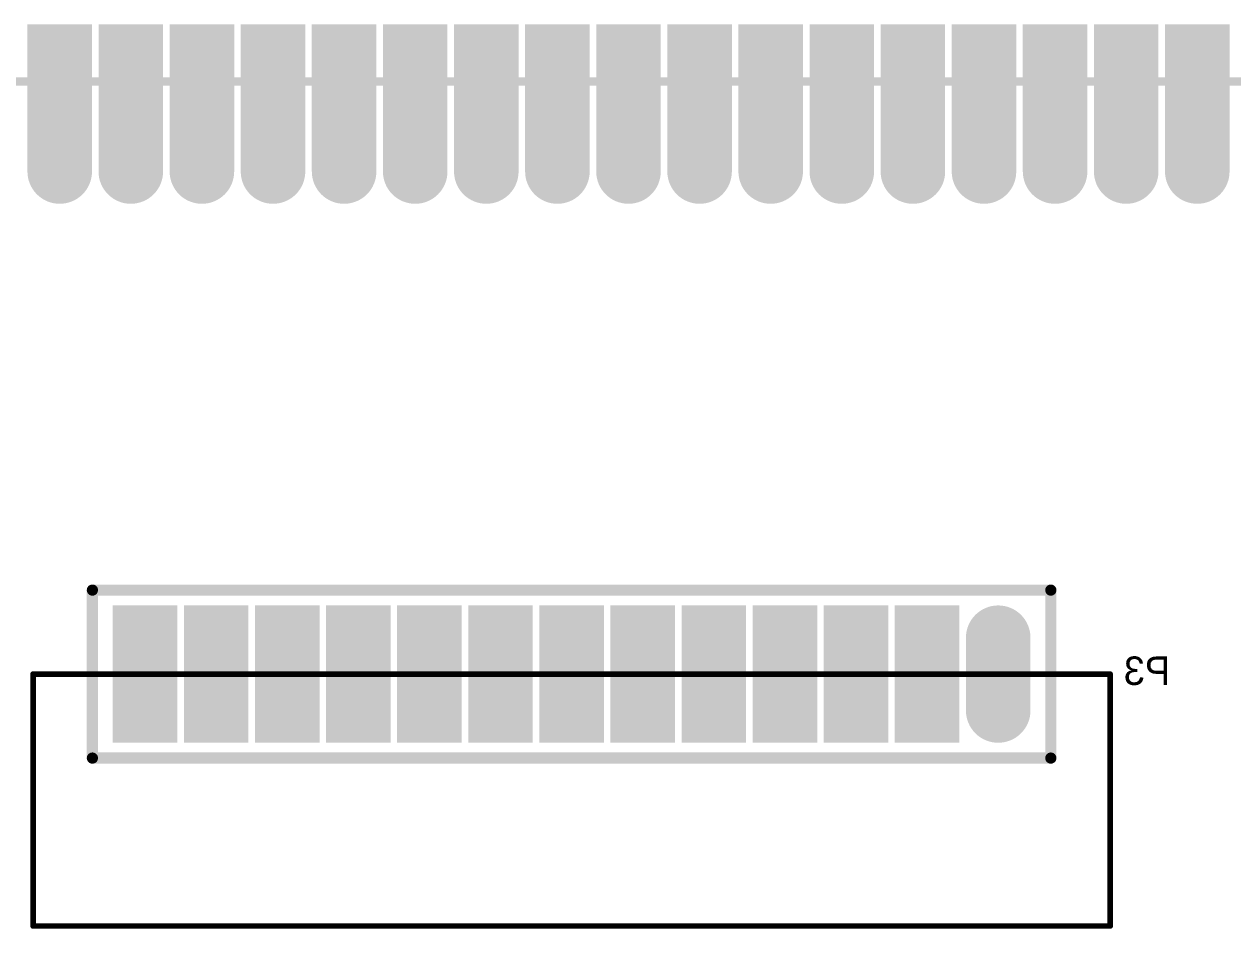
# Model space of a CAD drawing. Header units: millimetres. Extents: x 2.56 to 5.29, y 1.98 to 3.92.
# Drawn here: x 3.924 to 4.774, y 3.283 to 3.92 of the extents above; entities that cross this region are included whole.
import ezdxf

# ---------------------------------------------------------------- set-up
doc = ezdxf.new("R2010")
doc.units = ezdxf.units.MM
doc.header["$MEASUREMENT"] = 0
for name, color, linetype in [('BottomLayer', 5, 'Continuous'), ('BottomOverlay', 54, 'Continuous'), ('BottomSolder', 6, 'Continuous'), ('KeepOutLayer', 6, 'Continuous'), ('MultiLayer', 9, 'Continuous'), ('PadHoleLayer', 156, 'Continuous'), ('TopLayer', 1, 'Continuous'), ('TopOverlay', 2, 'Continuous'), ('TopPaste', 8, 'Continuous'), ('TopSolder', 216, 'Continuous')]:
    doc.layers.add(name, color=color, linetype=linetype)

# ---------------------------------------------------------------- blocks, each defined once
blk = doc.blocks.new('SIP_50_1_27_SMD_H_3')
at = {"layer": 'BottomLayer', "const_width": 0.0374}
for points in [[(0.01083, -1.25), (-0.01083, -1.25)], [(0.01083, -1.3), (-0.01083, -1.3)], [(0.01083, -1.35), (-0.01083, -1.35)], [(0.01083, -1.4), (-0.01083, -1.4)], [(0.01083, -1.45), (-0.01083, -1.45)], [(0.01083, -1.5), (-0.01083, -1.5)], [(0.01083, -1.55), (-0.01083, -1.55)], [(0.01083, -1.6), (-0.01083, -1.6)], [(0.01083, -1.65), (-0.01083, -1.65)], [(0.01083, -1.7), (-0.01083, -1.7)], [(0.01083, -1.75), (-0.01083, -1.75)], [(0.01083, -1.8), (-0.01083, -1.8)], [(0.01083, -1.85), (-0.01083, -1.85)], [(0.01083, -1.9), (-0.01083, -1.9)], [(0.01083, -1.95), (-0.01083, -1.95)], [(0.01083, -2), (-0.01083, -2)], [(0.01083, -2.05), (-0.01083, -2.05)]]:
    blk.add_lwpolyline(points, dxfattribs=at)
at = {"layer": 'BottomLayer', "const_width": 0.0187}
for points in [[(-0.02018, -1.25, 1), (-0.00148, -1.25, 1)], [(0.00148, -1.25, 1), (0.02018, -1.25, 1)], [(-0.02018, -1.3, 1), (-0.00148, -1.3, 1)], [(0.00148, -1.3, 1), (0.02018, -1.3, 1)], [(-0.02018, -1.35, 1), (-0.00148, -1.35, 1)], [(0.00148, -1.35, 1), (0.02018, -1.35, 1)], [(-0.02018, -1.4, 1), (-0.00148, -1.4, 1)], [(0.00148, -1.4, 1), (0.02018, -1.4, 1)], [(-0.02018, -1.45, 1), (-0.00148, -1.45, 1)], [(0.00148, -1.45, 1), (0.02018, -1.45, 1)], [(-0.02018, -1.5, 1), (-0.00148, -1.5, 1)], [(0.00148, -1.5, 1), (0.02018, -1.5, 1)], [(-0.02018, -1.55, 1), (-0.00148, -1.55, 1)], [(0.00148, -1.55, 1), (0.02018, -1.55, 1)], [(-0.02018, -1.6, 1), (-0.00148, -1.6, 1)], [(0.00148, -1.6, 1), (0.02018, -1.6, 1)], [(-0.02018, -1.65, 1), (-0.00148, -1.65, 1)], [(0.00148, -1.65, 1), (0.02018, -1.65, 1)], [(-0.02018, -1.7, 1), (-0.00148, -1.7, 1)], [(0.00148, -1.7, 1), (0.02018, -1.7, 1)], [(-0.02018, -1.75, 1), (-0.00148, -1.75, 1)], [(0.00148, -1.75, 1), (0.02018, -1.75, 1)], [(-0.02018, -1.8, 1), (-0.00148, -1.8, 1)], [(0.00148, -1.8, 1), (0.02018, -1.8, 1)], [(-0.02018, -1.85, 1), (-0.00148, -1.85, 1)], [(0.00148, -1.85, 1), (0.02018, -1.85, 1)], [(-0.02018, -1.9, 1), (-0.00148, -1.9, 1)], [(0.00148, -1.9, 1), (0.02018, -1.9, 1)], [(-0.02018, -1.95, 1), (-0.00148, -1.95, 1)], [(0.00148, -1.95, 1), (0.02018, -1.95, 1)], [(-0.02018, -2, 1), (-0.00148, -2, 1)], [(0.00148, -2, 1), (0.02018, -2, 1)], [(-0.02018, -2.05, 1), (-0.00148, -2.05, 1)], [(0.00148, -2.05, 1), (0.02018, -2.05, 1)]]:
    blk.add_lwpolyline(points, format="xyb", close=True, dxfattribs=at)
at = {"layer": 'BottomSolder', "const_width": 0.0454}
for points in [[(0.01083, -1.25), (-0.01083, -1.25)], [(0.01083, -1.3), (-0.01083, -1.3)], [(0.01083, -1.35), (-0.01083, -1.35)], [(0.01083, -1.4), (-0.01083, -1.4)], [(0.01083, -1.45), (-0.01083, -1.45)], [(0.01083, -1.5), (-0.01083, -1.5)], [(0.01083, -1.55), (-0.01083, -1.55)], [(0.01083, -1.6), (-0.01083, -1.6)], [(0.01083, -1.65), (-0.01083, -1.65)], [(0.01083, -1.7), (-0.01083, -1.7)], [(0.01083, -1.75), (-0.01083, -1.75)], [(0.01083, -1.8), (-0.01083, -1.8)], [(0.01083, -1.85), (-0.01083, -1.85)], [(0.01083, -1.9), (-0.01083, -1.9)], [(0.01083, -1.95), (-0.01083, -1.95)], [(0.01083, -2), (-0.01083, -2)], [(0.01083, -2.05), (-0.01083, -2.05)]]:
    blk.add_lwpolyline(points, dxfattribs=at)
at = {"layer": 'BottomSolder', "const_width": 0.0227}
for points in [[(-0.02218, -1.25, 1), (0.00052, -1.25, 1)], [(-0.00052, -1.25, 1), (0.02218, -1.25, 1)], [(-0.02218, -1.3, 1), (0.00052, -1.3, 1)], [(-0.00052, -1.3, 1), (0.02218, -1.3, 1)], [(-0.02218, -1.35, 1), (0.00052, -1.35, 1)], [(-0.00052, -1.35, 1), (0.02218, -1.35, 1)], [(-0.02218, -1.4, 1), (0.00052, -1.4, 1)], [(-0.00052, -1.4, 1), (0.02218, -1.4, 1)], [(-0.02218, -1.45, 1), (0.00052, -1.45, 1)], [(-0.00052, -1.45, 1), (0.02218, -1.45, 1)], [(-0.02218, -1.5, 1), (0.00052, -1.5, 1)], [(-0.00052, -1.5, 1), (0.02218, -1.5, 1)], [(-0.02218, -1.55, 1), (0.00052, -1.55, 1)], [(-0.00052, -1.55, 1), (0.02218, -1.55, 1)], [(-0.02218, -1.6, 1), (0.00052, -1.6, 1)], [(-0.00052, -1.6, 1), (0.02218, -1.6, 1)], [(-0.02218, -1.65, 1), (0.00052, -1.65, 1)], [(-0.00052, -1.65, 1), (0.02218, -1.65, 1)], [(-0.02218, -1.7, 1), (0.00052, -1.7, 1)], [(-0.00052, -1.7, 1), (0.02218, -1.7, 1)], [(-0.02218, -1.75, 1), (0.00052, -1.75, 1)], [(-0.00052, -1.75, 1), (0.02218, -1.75, 1)], [(-0.02218, -1.8, 1), (0.00052, -1.8, 1)], [(-0.00052, -1.8, 1), (0.02218, -1.8, 1)], [(-0.02218, -1.85, 1), (0.00052, -1.85, 1)], [(-0.00052, -1.85, 1), (0.02218, -1.85, 1)], [(-0.02218, -1.9, 1), (0.00052, -1.9, 1)], [(-0.00052, -1.9, 1), (0.02218, -1.9, 1)], [(-0.02218, -1.95, 1), (0.00052, -1.95, 1)], [(-0.00052, -1.95, 1), (0.02218, -1.95, 1)], [(-0.02218, -2, 1), (0.00052, -2, 1)], [(-0.00052, -2, 1), (0.02218, -2, 1)], [(-0.02218, -2.05, 1), (0.00052, -2.05, 1)], [(-0.00052, -2.05, 1), (0.02218, -2.05, 1)]]:
    blk.add_lwpolyline(points, format="xyb", close=True, dxfattribs=at)
at = {"layer": 'MultiLayer', "const_width": 0.0374}
for points in [[(0.01083, -1.25), (-0.01083, -1.25)], [(0.01083, -1.3), (-0.01083, -1.3)], [(0.01083, -1.35), (-0.01083, -1.35)], [(0.01083, -1.4), (-0.01083, -1.4)], [(0.01083, -1.45), (-0.01083, -1.45)], [(0.01083, -1.5), (-0.01083, -1.5)], [(0.01083, -1.55), (-0.01083, -1.55)], [(0.01083, -1.6), (-0.01083, -1.6)], [(0.01083, -1.65), (-0.01083, -1.65)], [(0.01083, -1.7), (-0.01083, -1.7)], [(0.01083, -1.75), (-0.01083, -1.75)], [(0.01083, -1.8), (-0.01083, -1.8)], [(0.01083, -1.85), (-0.01083, -1.85)], [(0.01083, -1.9), (-0.01083, -1.9)], [(0.01083, -1.95), (-0.01083, -1.95)], [(0.01083, -2), (-0.01083, -2)], [(0.01083, -2.05), (-0.01083, -2.05)]]:
    blk.add_lwpolyline(points, dxfattribs=at)
at = {"layer": 'MultiLayer', "const_width": 0.0187}
for points in [[(-0.02018, -1.25, 1), (-0.00148, -1.25, 1)], [(0.00148, -1.25, 1), (0.02018, -1.25, 1)], [(-0.02018, -1.3, 1), (-0.00148, -1.3, 1)], [(0.00148, -1.3, 1), (0.02018, -1.3, 1)], [(-0.02018, -1.35, 1), (-0.00148, -1.35, 1)], [(0.00148, -1.35, 1), (0.02018, -1.35, 1)], [(-0.02018, -1.4, 1), (-0.00148, -1.4, 1)], [(0.00148, -1.4, 1), (0.02018, -1.4, 1)], [(-0.02018, -1.45, 1), (-0.00148, -1.45, 1)], [(0.00148, -1.45, 1), (0.02018, -1.45, 1)], [(-0.02018, -1.5, 1), (-0.00148, -1.5, 1)], [(0.00148, -1.5, 1), (0.02018, -1.5, 1)], [(-0.02018, -1.55, 1), (-0.00148, -1.55, 1)], [(0.00148, -1.55, 1), (0.02018, -1.55, 1)], [(-0.02018, -1.6, 1), (-0.00148, -1.6, 1)], [(0.00148, -1.6, 1), (0.02018, -1.6, 1)], [(-0.02018, -1.65, 1), (-0.00148, -1.65, 1)], [(0.00148, -1.65, 1), (0.02018, -1.65, 1)], [(-0.02018, -1.7, 1), (-0.00148, -1.7, 1)], [(0.00148, -1.7, 1), (0.02018, -1.7, 1)], [(-0.02018, -1.75, 1), (-0.00148, -1.75, 1)], [(0.00148, -1.75, 1), (0.02018, -1.75, 1)], [(-0.02018, -1.8, 1), (-0.00148, -1.8, 1)], [(0.00148, -1.8, 1), (0.02018, -1.8, 1)], [(-0.02018, -1.85, 1), (-0.00148, -1.85, 1)], [(0.00148, -1.85, 1), (0.02018, -1.85, 1)], [(-0.02018, -1.9, 1), (-0.00148, -1.9, 1)], [(0.00148, -1.9, 1), (0.02018, -1.9, 1)], [(-0.02018, -1.95, 1), (-0.00148, -1.95, 1)], [(0.00148, -1.95, 1), (0.02018, -1.95, 1)], [(-0.02018, -2, 1), (-0.00148, -2, 1)], [(0.00148, -2, 1), (0.02018, -2, 1)], [(-0.02018, -2.05, 1), (-0.00148, -2.05, 1)], [(0.00148, -2.05, 1), (0.02018, -2.05, 1)]]:
    blk.add_lwpolyline(points, format="xyb", close=True, dxfattribs=at)
at = {"layer": 'PadHoleLayer', "const_width": 0.01378}
for points in [[(-0.00689, -1.25, 1), (0.00689, -1.25, 1)], [(-0.00689, -1.3, 1), (0.00689, -1.3, 1)], [(-0.00689, -1.35, 1), (0.00689, -1.35, 1)], [(-0.00689, -1.4, 1), (0.00689, -1.4, 1)], [(-0.00689, -1.45, 1), (0.00689, -1.45, 1)], [(-0.00689, -1.5, 1), (0.00689, -1.5, 1)], [(-0.00689, -1.55, 1), (0.00689, -1.55, 1)], [(-0.00689, -1.6, 1), (0.00689, -1.6, 1)], [(-0.00689, -1.65, 1), (0.00689, -1.65, 1)], [(-0.00689, -1.7, 1), (0.00689, -1.7, 1)], [(-0.00689, -1.75, 1), (0.00689, -1.75, 1)], [(-0.00689, -1.8, 1), (0.00689, -1.8, 1)], [(-0.00689, -1.85, 1), (0.00689, -1.85, 1)], [(-0.00689, -1.9, 1), (0.00689, -1.9, 1)], [(-0.00689, -1.95, 1), (0.00689, -1.95, 1)], [(-0.00689, -2, 1), (0.00689, -2, 1)], [(-0.00689, -2.05, 1), (0.00689, -2.05, 1)]]:
    blk.add_lwpolyline(points, format="xyb", close=True, dxfattribs=at)
at = {"layer": 'TopLayer', "const_width": 0.0374}
for points in [[(0.01083, -1.25), (-0.01083, -1.25)], [(0.01083, -1.3), (-0.01083, -1.3)], [(0.01083, -1.35), (-0.01083, -1.35)], [(0.01083, -1.4), (-0.01083, -1.4)], [(0.01083, -1.45), (-0.01083, -1.45)], [(0.01083, -1.5), (-0.01083, -1.5)], [(0.01083, -1.55), (-0.01083, -1.55)], [(0.01083, -1.6), (-0.01083, -1.6)], [(0.01083, -1.65), (-0.01083, -1.65)], [(0.01083, -1.7), (-0.01083, -1.7)], [(0.01083, -1.75), (-0.01083, -1.75)], [(0.01083, -1.8), (-0.01083, -1.8)], [(0.01083, -1.85), (-0.01083, -1.85)], [(0.01083, -1.9), (-0.01083, -1.9)], [(0.01083, -1.95), (-0.01083, -1.95)], [(0.01083, -2), (-0.01083, -2)], [(0.01083, -2.05), (-0.01083, -2.05)]]:
    blk.add_lwpolyline(points, dxfattribs=at)
at = {"layer": 'TopLayer', "const_width": 0.0187}
for points in [[(-0.02018, -1.25, 1), (-0.00148, -1.25, 1)], [(0.00148, -1.25, 1), (0.02018, -1.25, 1)], [(-0.02018, -1.3, 1), (-0.00148, -1.3, 1)], [(0.00148, -1.3, 1), (0.02018, -1.3, 1)], [(-0.02018, -1.35, 1), (-0.00148, -1.35, 1)], [(0.00148, -1.35, 1), (0.02018, -1.35, 1)], [(-0.02018, -1.4, 1), (-0.00148, -1.4, 1)], [(0.00148, -1.4, 1), (0.02018, -1.4, 1)], [(-0.02018, -1.45, 1), (-0.00148, -1.45, 1)], [(0.00148, -1.45, 1), (0.02018, -1.45, 1)], [(-0.02018, -1.5, 1), (-0.00148, -1.5, 1)], [(0.00148, -1.5, 1), (0.02018, -1.5, 1)], [(-0.02018, -1.55, 1), (-0.00148, -1.55, 1)], [(0.00148, -1.55, 1), (0.02018, -1.55, 1)], [(-0.02018, -1.6, 1), (-0.00148, -1.6, 1)], [(0.00148, -1.6, 1), (0.02018, -1.6, 1)], [(-0.02018, -1.65, 1), (-0.00148, -1.65, 1)], [(0.00148, -1.65, 1), (0.02018, -1.65, 1)], [(-0.02018, -1.7, 1), (-0.00148, -1.7, 1)], [(0.00148, -1.7, 1), (0.02018, -1.7, 1)], [(-0.02018, -1.75, 1), (-0.00148, -1.75, 1)], [(0.00148, -1.75, 1), (0.02018, -1.75, 1)], [(-0.02018, -1.8, 1), (-0.00148, -1.8, 1)], [(0.00148, -1.8, 1), (0.02018, -1.8, 1)], [(-0.02018, -1.85, 1), (-0.00148, -1.85, 1)], [(0.00148, -1.85, 1), (0.02018, -1.85, 1)], [(-0.02018, -1.9, 1), (-0.00148, -1.9, 1)], [(0.00148, -1.9, 1), (0.02018, -1.9, 1)], [(-0.02018, -1.95, 1), (-0.00148, -1.95, 1)], [(0.00148, -1.95, 1), (0.02018, -1.95, 1)], [(-0.02018, -2, 1), (-0.00148, -2, 1)], [(0.00148, -2, 1), (0.02018, -2, 1)], [(-0.02018, -2.05, 1), (-0.00148, -2.05, 1)], [(0.00148, -2.05, 1), (0.02018, -2.05, 1)]]:
    blk.add_lwpolyline(points, format="xyb", close=True, dxfattribs=at)
at = {"layer": 'TopLayer'}
for points in [[(0.08878, -1.2313), (0.0002, -1.2313), (0.08878, -1.2687), (0.0002, -1.2687)], [(0.08878, -1.2813), (0.0002, -1.2813), (0.08878, -1.3187), (0.0002, -1.3187)], [(0.08878, -1.3313), (0.0002, -1.3313), (0.08878, -1.3687), (0.0002, -1.3687)], [(0.08878, -1.3813), (0.0002, -1.3813), (0.08878, -1.4187), (0.0002, -1.4187)], [(0.08878, -1.4313), (0.0002, -1.4313), (0.08878, -1.4687), (0.0002, -1.4687)], [(0.08878, -1.4813), (0.0002, -1.4813), (0.08878, -1.5187), (0.0002, -1.5187)], [(0.08878, -1.5313), (0.0002, -1.5313), (0.08878, -1.5687), (0.0002, -1.5687)], [(0.08878, -1.5813), (0.0002, -1.5813), (0.08878, -1.6187), (0.0002, -1.6187)], [(0.08878, -1.6313), (0.0002, -1.6313), (0.08878, -1.6687), (0.0002, -1.6687)], [(0.08878, -1.6813), (0.0002, -1.6813), (0.08878, -1.7187), (0.0002, -1.7187)], [(0.08878, -1.7313), (0.0002, -1.7313), (0.08878, -1.7687), (0.0002, -1.7687)], [(0.08878, -1.7813), (0.0002, -1.7813), (0.08878, -1.8187), (0.0002, -1.8187)], [(0.08878, -1.8313), (0.0002, -1.8313), (0.08878, -1.8687), (0.0002, -1.8687)], [(0.08878, -1.8813), (0.0002, -1.8813), (0.08878, -1.9187), (0.0002, -1.9187)], [(0.08878, -1.9313), (0.0002, -1.9313), (0.08878, -1.9687), (0.0002, -1.9687)], [(0.08878, -1.9813), (0.0002, -1.9813), (0.08878, -2.0187), (0.0002, -2.0187)], [(0.08878, -2.0313), (0.0002, -2.0313), (0.08878, -2.0687), (0.0002, -2.0687)]]:
    blk.add_solid(points, dxfattribs=at)
at = {"layer": 'TopPaste'}
for points in [[(0.08878, -1.2313), (0.0002, -1.2313), (0.08878, -1.2687), (0.0002, -1.2687)], [(0.08878, -1.2813), (0.0002, -1.2813), (0.08878, -1.3187), (0.0002, -1.3187)], [(0.08878, -1.3313), (0.0002, -1.3313), (0.08878, -1.3687), (0.0002, -1.3687)], [(0.08878, -1.3813), (0.0002, -1.3813), (0.08878, -1.4187), (0.0002, -1.4187)], [(0.08878, -1.4313), (0.0002, -1.4313), (0.08878, -1.4687), (0.0002, -1.4687)], [(0.08878, -1.4813), (0.0002, -1.4813), (0.08878, -1.5187), (0.0002, -1.5187)], [(0.08878, -1.5313), (0.0002, -1.5313), (0.08878, -1.5687), (0.0002, -1.5687)], [(0.08878, -1.5813), (0.0002, -1.5813), (0.08878, -1.6187), (0.0002, -1.6187)], [(0.08878, -1.6313), (0.0002, -1.6313), (0.08878, -1.6687), (0.0002, -1.6687)], [(0.08878, -1.6813), (0.0002, -1.6813), (0.08878, -1.7187), (0.0002, -1.7187)], [(0.08878, -1.7313), (0.0002, -1.7313), (0.08878, -1.7687), (0.0002, -1.7687)], [(0.08878, -1.7813), (0.0002, -1.7813), (0.08878, -1.8187), (0.0002, -1.8187)], [(0.08878, -1.8313), (0.0002, -1.8313), (0.08878, -1.8687), (0.0002, -1.8687)], [(0.08878, -1.8813), (0.0002, -1.8813), (0.08878, -1.9187), (0.0002, -1.9187)], [(0.08878, -1.9313), (0.0002, -1.9313), (0.08878, -1.9687), (0.0002, -1.9687)], [(0.08878, -1.9813), (0.0002, -1.9813), (0.08878, -2.0187), (0.0002, -2.0187)], [(0.08878, -2.0313), (0.0002, -2.0313), (0.08878, -2.0687), (0.0002, -2.0687)]]:
    blk.add_solid(points, dxfattribs=at)
at = {"layer": 'TopSolder', "const_width": 0.0454}
for points in [[(0.01083, -1.25), (-0.01083, -1.25)], [(0.01083, -1.3), (-0.01083, -1.3)], [(0.01083, -1.35), (-0.01083, -1.35)], [(0.01083, -1.4), (-0.01083, -1.4)], [(0.01083, -1.45), (-0.01083, -1.45)], [(0.01083, -1.5), (-0.01083, -1.5)], [(0.01083, -1.55), (-0.01083, -1.55)], [(0.01083, -1.6), (-0.01083, -1.6)], [(0.01083, -1.65), (-0.01083, -1.65)], [(0.01083, -1.7), (-0.01083, -1.7)], [(0.01083, -1.75), (-0.01083, -1.75)], [(0.01083, -1.8), (-0.01083, -1.8)], [(0.01083, -1.85), (-0.01083, -1.85)], [(0.01083, -1.9), (-0.01083, -1.9)], [(0.01083, -1.95), (-0.01083, -1.95)], [(0.01083, -2), (-0.01083, -2)], [(0.01083, -2.05), (-0.01083, -2.05)]]:
    blk.add_lwpolyline(points, dxfattribs=at)
at = {"layer": 'TopSolder', "const_width": 0.0227}
for points in [[(-0.02218, -1.25, 1), (0.00052, -1.25, 1)], [(-0.00052, -1.25, 1), (0.02218, -1.25, 1)], [(-0.02218, -1.3, 1), (0.00052, -1.3, 1)], [(-0.00052, -1.3, 1), (0.02218, -1.3, 1)], [(-0.02218, -1.35, 1), (0.00052, -1.35, 1)], [(-0.00052, -1.35, 1), (0.02218, -1.35, 1)], [(-0.02218, -1.4, 1), (0.00052, -1.4, 1)], [(-0.00052, -1.4, 1), (0.02218, -1.4, 1)], [(-0.02218, -1.45, 1), (0.00052, -1.45, 1)], [(-0.00052, -1.45, 1), (0.02218, -1.45, 1)], [(-0.02218, -1.5, 1), (0.00052, -1.5, 1)], [(-0.00052, -1.5, 1), (0.02218, -1.5, 1)], [(-0.02218, -1.55, 1), (0.00052, -1.55, 1)], [(-0.00052, -1.55, 1), (0.02218, -1.55, 1)], [(-0.02218, -1.6, 1), (0.00052, -1.6, 1)], [(-0.00052, -1.6, 1), (0.02218, -1.6, 1)], [(-0.02218, -1.65, 1), (0.00052, -1.65, 1)], [(-0.00052, -1.65, 1), (0.02218, -1.65, 1)], [(-0.02218, -1.7, 1), (0.00052, -1.7, 1)], [(-0.00052, -1.7, 1), (0.02218, -1.7, 1)], [(-0.02218, -1.75, 1), (0.00052, -1.75, 1)], [(-0.00052, -1.75, 1), (0.02218, -1.75, 1)], [(-0.02218, -1.8, 1), (0.00052, -1.8, 1)], [(-0.00052, -1.8, 1), (0.02218, -1.8, 1)], [(-0.02218, -1.85, 1), (0.00052, -1.85, 1)], [(-0.00052, -1.85, 1), (0.02218, -1.85, 1)], [(-0.02218, -1.9, 1), (0.00052, -1.9, 1)], [(-0.00052, -1.9, 1), (0.02218, -1.9, 1)], [(-0.02218, -1.95, 1), (0.00052, -1.95, 1)], [(-0.00052, -1.95, 1), (0.02218, -1.95, 1)], [(-0.02218, -2, 1), (0.00052, -2, 1)], [(-0.00052, -2, 1), (0.02218, -2, 1)], [(-0.02218, -2.05, 1), (0.00052, -2.05, 1)], [(-0.00052, -2.05, 1), (0.02218, -2.05, 1)]]:
    blk.add_lwpolyline(points, format="xyb", close=True, dxfattribs=at)
at = {"layer": 'TopSolder'}
for points in [[(0.09278, -1.2273), (-0.0038, -1.2273), (0.09278, -1.2727), (-0.0038, -1.2727)], [(0.09278, -1.2773), (-0.0038, -1.2773), (0.09278, -1.3227), (-0.0038, -1.3227)], [(0.09278, -1.3273), (-0.0038, -1.3273), (0.09278, -1.3727), (-0.0038, -1.3727)], [(0.09278, -1.3773), (-0.0038, -1.3773), (0.09278, -1.4227), (-0.0038, -1.4227)], [(0.09278, -1.4273), (-0.0038, -1.4273), (0.09278, -1.4727), (-0.0038, -1.4727)], [(0.09278, -1.4773), (-0.0038, -1.4773), (0.09278, -1.5227), (-0.0038, -1.5227)], [(0.09278, -1.5273), (-0.0038, -1.5273), (0.09278, -1.5727), (-0.0038, -1.5727)], [(0.09278, -1.5773), (-0.0038, -1.5773), (0.09278, -1.6227), (-0.0038, -1.6227)], [(0.09278, -1.6273), (-0.0038, -1.6273), (0.09278, -1.6727), (-0.0038, -1.6727)], [(0.09278, -1.6773), (-0.0038, -1.6773), (0.09278, -1.7227), (-0.0038, -1.7227)], [(0.09278, -1.7273), (-0.0038, -1.7273), (0.09278, -1.7727), (-0.0038, -1.7727)], [(0.09278, -1.7773), (-0.0038, -1.7773), (0.09278, -1.8227), (-0.0038, -1.8227)], [(0.09278, -1.8273), (-0.0038, -1.8273), (0.09278, -1.8727), (-0.0038, -1.8727)], [(0.09278, -1.8773), (-0.0038, -1.8773), (0.09278, -1.9227), (-0.0038, -1.9227)], [(0.09278, -1.9273), (-0.0038, -1.9273), (0.09278, -1.9727), (-0.0038, -1.9727)], [(0.09278, -1.9773), (-0.0038, -1.9773), (0.09278, -2.0227), (-0.0038, -2.0227)], [(0.09278, -2.0273), (-0.0038, -2.0273), (0.09278, -2.0727), (-0.0038, -2.0727)]]:
    blk.add_solid(points, dxfattribs=at)
blk = doc.blocks.new('CN13SM_B_6')
at = {"layer": 'BottomLayer', "const_width": 0.0374}
blk.add_lwpolyline([(0, 0.02559), (0, -0.02559)], dxfattribs=at)
at = {"layer": 'BottomLayer', "const_width": 0.0187}
for points in [[(-0.00935, 0.02559, 1), (0.00935, 0.02559, 1)], [(-0.00935, -0.02559, 1), (0.00935, -0.02559, 1)]]:
    blk.add_lwpolyline(points, format="xyb", close=True, dxfattribs=at)
at = {"layer": 'BottomLayer'}
for points in [[(0.0687, -0.04429), (0.0687, 0.04429), (0.0313, -0.04429), (0.0313, 0.04429)], [(0.1187, -0.04429), (0.1187, 0.04429), (0.0813, -0.04429), (0.0813, 0.04429)], [(0.1687, -0.04429), (0.1687, 0.04429), (0.1313, -0.04429), (0.1313, 0.04429)], [(0.2187, -0.04429), (0.2187, 0.04429), (0.1813, -0.04429), (0.1813, 0.04429)], [(0.2687, -0.04429), (0.2687, 0.04429), (0.2313, -0.04429), (0.2313, 0.04429)], [(0.3187, -0.04429), (0.3187, 0.04429), (0.2813, -0.04429), (0.2813, 0.04429)], [(0.3687, -0.04429), (0.3687, 0.04429), (0.3313, -0.04429), (0.3313, 0.04429)], [(0.4187, -0.04429), (0.4187, 0.04429), (0.3813, -0.04429), (0.3813, 0.04429)], [(0.4687, -0.04429), (0.4687, 0.04429), (0.4313, -0.04429), (0.4313, 0.04429)], [(0.5187, -0.04429), (0.5187, 0.04429), (0.4813, -0.04429), (0.4813, 0.04429)], [(0.5687, -0.04429), (0.5687, 0.04429), (0.5313, -0.04429), (0.5313, 0.04429)], [(0.6187, -0.04429), (0.6187, 0.04429), (0.5813, -0.04429), (0.5813, 0.04429)], [(-0.0187, 0.01969), (-0.0187, -0.01969), (0.0187, 0.01969), (0.0187, -0.01969)], [(0.0313, 0.01969), (0.0313, -0.01969), (0.0687, 0.01969), (0.0687, -0.01969)], [(0.0813, 0.01969), (0.0813, -0.01969), (0.1187, 0.01969), (0.1187, -0.01969)], [(0.1313, 0.01969), (0.1313, -0.01969), (0.1687, 0.01969), (0.1687, -0.01969)], [(0.1813, 0.01969), (0.1813, -0.01969), (0.2187, 0.01969), (0.2187, -0.01969)], [(0.2313, 0.01969), (0.2313, -0.01969), (0.2687, 0.01969), (0.2687, -0.01969)], [(0.2813, 0.01969), (0.2813, -0.01969), (0.3187, 0.01969), (0.3187, -0.01969)], [(0.3313, 0.01969), (0.3313, -0.01969), (0.3687, 0.01969), (0.3687, -0.01969)], [(0.3813, 0.01969), (0.3813, -0.01969), (0.4187, 0.01969), (0.4187, -0.01969)], [(0.4313, 0.01969), (0.4313, -0.01969), (0.4687, 0.01969), (0.4687, -0.01969)], [(0.4813, 0.01969), (0.4813, -0.01969), (0.5187, 0.01969), (0.5187, -0.01969)], [(0.5313, 0.01969), (0.5313, -0.01969), (0.5687, 0.01969), (0.5687, -0.01969)], [(0.5813, 0.01969), (0.5813, -0.01969), (0.6187, 0.01969), (0.6187, -0.01969)]]:
    blk.add_solid(points, dxfattribs=at)
at = {"layer": 'BottomOverlay', "const_width": 0.00787}
for points in [[(0.63701, 0.05906), (-0.03701, 0.05906)], [(-0.03701, 0.05906), (-0.03701, -0.05906)], [(0.63701, 0.05906), (0.63701, -0.05906)], [(0.63701, -0.05906), (-0.03701, -0.05906)]]:
    blk.add_lwpolyline(points, dxfattribs=at)
at = {"layer": 'BottomOverlay', "const_width": 0.00394}
for points in [[(-0.03898, 0.05906, 1), (-0.03504, 0.05906, 1)], [(-0.03898, 0.05906, 1), (-0.03504, 0.05906, 1)], [(0.63504, 0.05906, 1), (0.63898, 0.05906, 1)], [(0.63504, 0.05906, 1), (0.63898, 0.05906, 1)], [(-0.03898, -0.05906, 1), (-0.03504, -0.05906, 1)], [(-0.03898, -0.05906, 1), (-0.03504, -0.05906, 1)], [(0.63504, -0.05906, 1), (0.63898, -0.05906, 1)], [(0.63504, -0.05906, 1), (0.63898, -0.05906, 1)]]:
    blk.add_lwpolyline(points, format="xyb", close=True, dxfattribs=at)
at = {"layer": 'BottomSolder', "const_width": 0.0454}
blk.add_lwpolyline([(0, 0.02559), (0, -0.02559)], dxfattribs=at)
at = {"layer": 'BottomSolder', "const_width": 0.0227}
for points in [[(-0.01135, 0.02559, 1), (0.01135, 0.02559, 1)], [(-0.01135, -0.02559, 1), (0.01135, -0.02559, 1)]]:
    blk.add_lwpolyline(points, format="xyb", close=True, dxfattribs=at)
at = {"layer": 'BottomSolder'}
for points in [[(0.0727, -0.04829), (0.0727, 0.04829), (0.0273, -0.04829), (0.0273, 0.04829)], [(0.1227, -0.04829), (0.1227, 0.04829), (0.0773, -0.04829), (0.0773, 0.04829)], [(0.1727, -0.04829), (0.1727, 0.04829), (0.1273, -0.04829), (0.1273, 0.04829)], [(0.2227, -0.04829), (0.2227, 0.04829), (0.1773, -0.04829), (0.1773, 0.04829)], [(0.2727, -0.04829), (0.2727, 0.04829), (0.2273, -0.04829), (0.2273, 0.04829)], [(0.3227, -0.04829), (0.3227, 0.04829), (0.2773, -0.04829), (0.2773, 0.04829)], [(0.3727, -0.04829), (0.3727, 0.04829), (0.3273, -0.04829), (0.3273, 0.04829)], [(0.4227, -0.04829), (0.4227, 0.04829), (0.3773, -0.04829), (0.3773, 0.04829)], [(0.4727, -0.04829), (0.4727, 0.04829), (0.4273, -0.04829), (0.4273, 0.04829)], [(0.5227, -0.04829), (0.5227, 0.04829), (0.4773, -0.04829), (0.4773, 0.04829)], [(0.5727, -0.04829), (0.5727, 0.04829), (0.5273, -0.04829), (0.5273, 0.04829)], [(0.6227, -0.04829), (0.6227, 0.04829), (0.5773, -0.04829), (0.5773, 0.04829)], [(-0.0227, 0.02369), (-0.0227, -0.02369), (0.0227, 0.02369), (0.0227, -0.02369)], [(0.0273, 0.02369), (0.0273, -0.02369), (0.0727, 0.02369), (0.0727, -0.02369)], [(0.0773, 0.02369), (0.0773, -0.02369), (0.1227, 0.02369), (0.1227, -0.02369)], [(0.1273, 0.02369), (0.1273, -0.02369), (0.1727, 0.02369), (0.1727, -0.02369)], [(0.1773, 0.02369), (0.1773, -0.02369), (0.2227, 0.02369), (0.2227, -0.02369)], [(0.2273, 0.02369), (0.2273, -0.02369), (0.2727, 0.02369), (0.2727, -0.02369)], [(0.2773, 0.02369), (0.2773, -0.02369), (0.3227, 0.02369), (0.3227, -0.02369)], [(0.3273, 0.02369), (0.3273, -0.02369), (0.3727, 0.02369), (0.3727, -0.02369)], [(0.3773, 0.02369), (0.3773, -0.02369), (0.4227, 0.02369), (0.4227, -0.02369)], [(0.4273, 0.02369), (0.4273, -0.02369), (0.4727, 0.02369), (0.4727, -0.02369)], [(0.4773, 0.02369), (0.4773, -0.02369), (0.5227, 0.02369), (0.5227, -0.02369)], [(0.5273, 0.02369), (0.5273, -0.02369), (0.5727, 0.02369), (0.5727, -0.02369)], [(0.5773, 0.02369), (0.5773, -0.02369), (0.6227, 0.02369), (0.6227, -0.02369)]]:
    blk.add_solid(points, dxfattribs=at)
at = {"layer": 'MultiLayer', "const_width": 0.0374}
blk.add_lwpolyline([(0, 0.02559), (0, -0.02559)], dxfattribs=at)
at = {"layer": 'MultiLayer', "const_width": 0.0187}
for points in [[(-0.00935, 0.02559, 1), (0.00935, 0.02559, 1)], [(-0.00935, -0.02559, 1), (0.00935, -0.02559, 1)]]:
    blk.add_lwpolyline(points, format="xyb", close=True, dxfattribs=at)
at = {"layer": 'MultiLayer'}
for points in [[(0.0687, -0.04429), (0.0687, 0.04429), (0.0313, -0.04429), (0.0313, 0.04429)], [(0.1187, -0.04429), (0.1187, 0.04429), (0.0813, -0.04429), (0.0813, 0.04429)], [(0.1687, -0.04429), (0.1687, 0.04429), (0.1313, -0.04429), (0.1313, 0.04429)], [(0.2187, -0.04429), (0.2187, 0.04429), (0.1813, -0.04429), (0.1813, 0.04429)], [(0.2687, -0.04429), (0.2687, 0.04429), (0.2313, -0.04429), (0.2313, 0.04429)], [(0.3187, -0.04429), (0.3187, 0.04429), (0.2813, -0.04429), (0.2813, 0.04429)], [(0.3687, -0.04429), (0.3687, 0.04429), (0.3313, -0.04429), (0.3313, 0.04429)], [(0.4187, -0.04429), (0.4187, 0.04429), (0.3813, -0.04429), (0.3813, 0.04429)], [(0.4687, -0.04429), (0.4687, 0.04429), (0.4313, -0.04429), (0.4313, 0.04429)], [(0.5187, -0.04429), (0.5187, 0.04429), (0.4813, -0.04429), (0.4813, 0.04429)], [(0.5687, -0.04429), (0.5687, 0.04429), (0.5313, -0.04429), (0.5313, 0.04429)], [(0.6187, -0.04429), (0.6187, 0.04429), (0.5813, -0.04429), (0.5813, 0.04429)], [(-0.0187, 0.01969), (-0.0187, -0.01969), (0.0187, 0.01969), (0.0187, -0.01969)], [(0.0313, 0.01969), (0.0313, -0.01969), (0.0687, 0.01969), (0.0687, -0.01969)], [(0.0813, 0.01969), (0.0813, -0.01969), (0.1187, 0.01969), (0.1187, -0.01969)], [(0.1313, 0.01969), (0.1313, -0.01969), (0.1687, 0.01969), (0.1687, -0.01969)], [(0.1813, 0.01969), (0.1813, -0.01969), (0.2187, 0.01969), (0.2187, -0.01969)], [(0.2313, 0.01969), (0.2313, -0.01969), (0.2687, 0.01969), (0.2687, -0.01969)], [(0.2813, 0.01969), (0.2813, -0.01969), (0.3187, 0.01969), (0.3187, -0.01969)], [(0.3313, 0.01969), (0.3313, -0.01969), (0.3687, 0.01969), (0.3687, -0.01969)], [(0.3813, 0.01969), (0.3813, -0.01969), (0.4187, 0.01969), (0.4187, -0.01969)], [(0.4313, 0.01969), (0.4313, -0.01969), (0.4687, 0.01969), (0.4687, -0.01969)], [(0.4813, 0.01969), (0.4813, -0.01969), (0.5187, 0.01969), (0.5187, -0.01969)], [(0.5313, 0.01969), (0.5313, -0.01969), (0.5687, 0.01969), (0.5687, -0.01969)], [(0.5813, 0.01969), (0.5813, -0.01969), (0.6187, 0.01969), (0.6187, -0.01969)]]:
    blk.add_solid(points, dxfattribs=at)
at = {"layer": 'PadHoleLayer', "const_width": 0.01575}
for points in [[(-0.00787, 0, 1), (0.00787, 0, 1)], [(0.04213, 0, 1), (0.05787, 0, 1)], [(0.09213, 0, 1), (0.10787, 0, 1)], [(0.14213, 0, 1), (0.15787, 0, 1)], [(0.19213, 0, 1), (0.20787, 0, 1)], [(0.24213, 0, 1), (0.25787, 0, 1)], [(0.29213, 0, 1), (0.30787, 0, 1)], [(0.34213, 0, 1), (0.35787, 0, 1)], [(0.39213, 0, 1), (0.40787, 0, 1)], [(0.44213, 0, 1), (0.45787, 0, 1)], [(0.49213, 0, 1), (0.50787, 0, 1)], [(0.54213, 0, 1), (0.55787, 0, 1)], [(0.59213, 0, 1), (0.60787, 0, 1)]]:
    blk.add_lwpolyline(points, format="xyb", close=True, dxfattribs=at)
at = {"layer": 'TopLayer', "const_width": 0.0374}
blk.add_lwpolyline([(0, 0.02559), (0, -0.02559)], dxfattribs=at)
at = {"layer": 'TopLayer', "const_width": 0.0187}
for points in [[(-0.00935, 0.02559, 1), (0.00935, 0.02559, 1)], [(-0.00935, -0.02559, 1), (0.00935, -0.02559, 1)]]:
    blk.add_lwpolyline(points, format="xyb", close=True, dxfattribs=at)
at = {"layer": 'TopLayer'}
for points in [[(0.0687, -0.04429), (0.0687, 0.04429), (0.0313, -0.04429), (0.0313, 0.04429)], [(0.1187, -0.04429), (0.1187, 0.04429), (0.0813, -0.04429), (0.0813, 0.04429)], [(0.1687, -0.04429), (0.1687, 0.04429), (0.1313, -0.04429), (0.1313, 0.04429)], [(0.2187, -0.04429), (0.2187, 0.04429), (0.1813, -0.04429), (0.1813, 0.04429)], [(0.2687, -0.04429), (0.2687, 0.04429), (0.2313, -0.04429), (0.2313, 0.04429)], [(0.3187, -0.04429), (0.3187, 0.04429), (0.2813, -0.04429), (0.2813, 0.04429)], [(0.3687, -0.04429), (0.3687, 0.04429), (0.3313, -0.04429), (0.3313, 0.04429)], [(0.4187, -0.04429), (0.4187, 0.04429), (0.3813, -0.04429), (0.3813, 0.04429)], [(0.4687, -0.04429), (0.4687, 0.04429), (0.4313, -0.04429), (0.4313, 0.04429)], [(0.5187, -0.04429), (0.5187, 0.04429), (0.4813, -0.04429), (0.4813, 0.04429)], [(0.5687, -0.04429), (0.5687, 0.04429), (0.5313, -0.04429), (0.5313, 0.04429)], [(0.6187, -0.04429), (0.6187, 0.04429), (0.5813, -0.04429), (0.5813, 0.04429)], [(-0.0187, 0.01969), (-0.0187, -0.01969), (0.0187, 0.01969), (0.0187, -0.01969)], [(0.0313, 0.01969), (0.0313, -0.01969), (0.0687, 0.01969), (0.0687, -0.01969)], [(0.0813, 0.01969), (0.0813, -0.01969), (0.1187, 0.01969), (0.1187, -0.01969)], [(0.1313, 0.01969), (0.1313, -0.01969), (0.1687, 0.01969), (0.1687, -0.01969)], [(0.1813, 0.01969), (0.1813, -0.01969), (0.2187, 0.01969), (0.2187, -0.01969)], [(0.2313, 0.01969), (0.2313, -0.01969), (0.2687, 0.01969), (0.2687, -0.01969)], [(0.2813, 0.01969), (0.2813, -0.01969), (0.3187, 0.01969), (0.3187, -0.01969)], [(0.3313, 0.01969), (0.3313, -0.01969), (0.3687, 0.01969), (0.3687, -0.01969)], [(0.3813, 0.01969), (0.3813, -0.01969), (0.4187, 0.01969), (0.4187, -0.01969)], [(0.4313, 0.01969), (0.4313, -0.01969), (0.4687, 0.01969), (0.4687, -0.01969)], [(0.4813, 0.01969), (0.4813, -0.01969), (0.5187, 0.01969), (0.5187, -0.01969)], [(0.5313, 0.01969), (0.5313, -0.01969), (0.5687, 0.01969), (0.5687, -0.01969)], [(0.5813, 0.01969), (0.5813, -0.01969), (0.6187, 0.01969), (0.6187, -0.01969)]]:
    blk.add_solid(points, dxfattribs=at)
at = {"layer": 'TopSolder', "const_width": 0.0454}
blk.add_lwpolyline([(0, 0.02559), (0, -0.02559)], dxfattribs=at)
at = {"layer": 'TopSolder', "const_width": 0.0227}
for points in [[(-0.01135, 0.02559, 1), (0.01135, 0.02559, 1)], [(-0.01135, -0.02559, 1), (0.01135, -0.02559, 1)]]:
    blk.add_lwpolyline(points, format="xyb", close=True, dxfattribs=at)
at = {"layer": 'TopSolder'}
for points in [[(0.0727, -0.04829), (0.0727, 0.04829), (0.0273, -0.04829), (0.0273, 0.04829)], [(0.1227, -0.04829), (0.1227, 0.04829), (0.0773, -0.04829), (0.0773, 0.04829)], [(0.1727, -0.04829), (0.1727, 0.04829), (0.1273, -0.04829), (0.1273, 0.04829)], [(0.2227, -0.04829), (0.2227, 0.04829), (0.1773, -0.04829), (0.1773, 0.04829)], [(0.2727, -0.04829), (0.2727, 0.04829), (0.2273, -0.04829), (0.2273, 0.04829)], [(0.3227, -0.04829), (0.3227, 0.04829), (0.2773, -0.04829), (0.2773, 0.04829)], [(0.3727, -0.04829), (0.3727, 0.04829), (0.3273, -0.04829), (0.3273, 0.04829)], [(0.4227, -0.04829), (0.4227, 0.04829), (0.3773, -0.04829), (0.3773, 0.04829)], [(0.4727, -0.04829), (0.4727, 0.04829), (0.4273, -0.04829), (0.4273, 0.04829)], [(0.5227, -0.04829), (0.5227, 0.04829), (0.4773, -0.04829), (0.4773, 0.04829)], [(0.5727, -0.04829), (0.5727, 0.04829), (0.5273, -0.04829), (0.5273, 0.04829)], [(0.6227, -0.04829), (0.6227, 0.04829), (0.5773, -0.04829), (0.5773, 0.04829)], [(-0.0227, 0.02369), (-0.0227, -0.02369), (0.0227, 0.02369), (0.0227, -0.02369)], [(0.0273, 0.02369), (0.0273, -0.02369), (0.0727, 0.02369), (0.0727, -0.02369)], [(0.0773, 0.02369), (0.0773, -0.02369), (0.1227, 0.02369), (0.1227, -0.02369)], [(0.1273, 0.02369), (0.1273, -0.02369), (0.1727, 0.02369), (0.1727, -0.02369)], [(0.1773, 0.02369), (0.1773, -0.02369), (0.2227, 0.02369), (0.2227, -0.02369)], [(0.2273, 0.02369), (0.2273, -0.02369), (0.2727, 0.02369), (0.2727, -0.02369)], [(0.2773, 0.02369), (0.2773, -0.02369), (0.3227, 0.02369), (0.3227, -0.02369)], [(0.3273, 0.02369), (0.3273, -0.02369), (0.3727, 0.02369), (0.3727, -0.02369)], [(0.3773, 0.02369), (0.3773, -0.02369), (0.4227, 0.02369), (0.4227, -0.02369)], [(0.4273, 0.02369), (0.4273, -0.02369), (0.4727, 0.02369), (0.4727, -0.02369)], [(0.4773, 0.02369), (0.4773, -0.02369), (0.5227, 0.02369), (0.5227, -0.02369)], [(0.5273, 0.02369), (0.5273, -0.02369), (0.5727, 0.02369), (0.5727, -0.02369)], [(0.5773, 0.02369), (0.5773, -0.02369), (0.6227, 0.02369), (0.6227, -0.02369)]]:
    blk.add_solid(points, dxfattribs=at)

msp = doc.modelspace()

# ---------------------------------------------------------------- linework, layer by layer
at = {"layer": 'KeepOutLayer', "const_width": 0.00394}
for points in [[(3.93026, 3.46262), (4.68774, 3.46262)], [(3.93026, 3.28546), (3.93026, 3.46262)], [(4.68774, 3.28546), (4.68774, 3.46262)], [(3.93026, 3.28546), (4.68774, 3.28546)]]:
    msp.add_lwpolyline(points, dxfattribs=at)
at = {"layer": 'KeepOutLayer', "const_width": 0.00197}
for points in [[(3.92928, 3.46262, 1), (3.93124, 3.46262, 1)], [(3.92928, 3.46262, 1), (3.93124, 3.46262, 1)], [(4.68676, 3.46262, 1), (4.68872, 3.46262, 1)], [(4.68676, 3.46262, 1), (4.68872, 3.46262, 1)], [(3.92928, 3.28546, 1), (3.93124, 3.28546, 1)], [(3.92928, 3.28546, 1), (3.93124, 3.28546, 1)], [(4.68676, 3.28546, 1), (4.68872, 3.28546, 1)], [(4.68676, 3.28546, 1), (4.68872, 3.28546, 1)]]:
    msp.add_lwpolyline(points, format="xyb", close=True, dxfattribs=at)
at = {"layer": 'TopOverlay', "const_width": 0.006}
msp.add_lwpolyline([(2.6, 3.87933), (5.24961, 3.87933)], dxfattribs=at)

# ---------------------------------------------------------------- block references
for name, p, rotation in [('SIP_50_1_27_SMD_H_3', (2.699, 3.82687), 90), ('CN13SM_B_6', (4.609, 3.46262), 180)]:
    msp.add_blockref(name, p, dxfattribs=dict(rotation=rotation))

# ---------------------------------------------------------------- texts
at = {"layer": 'BottomOverlay', "text_generation_flag": 2}
msp.add_text('P3', height=0.02, dxfattribs=at).set_placement((4.73, 3.455))

doc.saveas('drawing.dxf')
